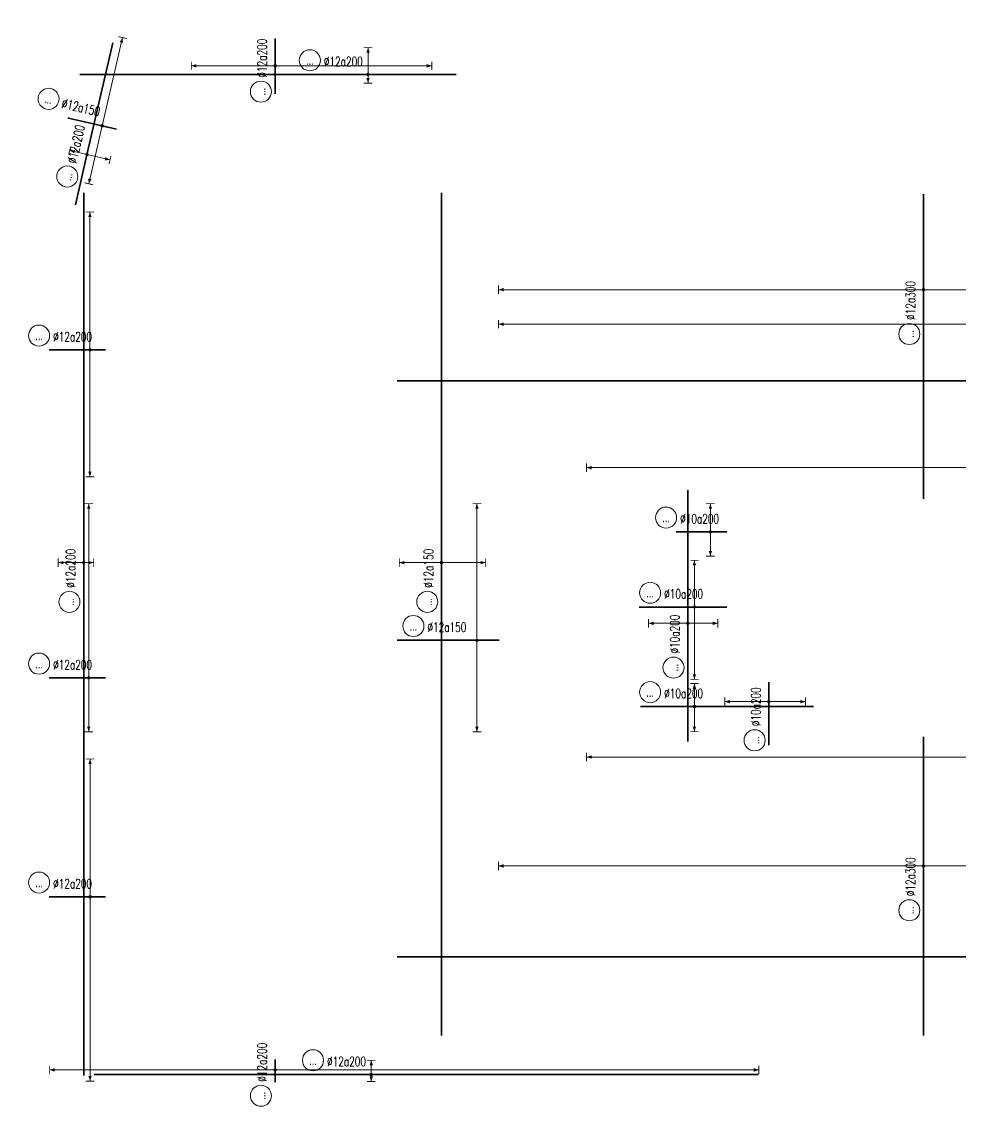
# Model space of a CAD drawing. Header units: millimetres. Extents: x 125183 to 591045, y -24154 to 44743.
# Drawn here: x 125183 to 158342, y 6451 to 44743 of the extents above; entities that cross this region are included whole.
import ezdxf
from ezdxf.enums import TextEntityAlignment as Align

# ---------------------------------------------------------------- set-up
doc = ezdxf.new("R2010")
doc.units = ezdxf.units.MM
doc.layers.get('0').update_dxf_attribs({"lineweight": 20})
for name, color, linetype, lineweight in [('NDC_S_DIM', 1, 'Continuous', 15), ('NDC_S_REBAR', 4, 'Continuous', 35), ('NDC_S_VN TEXT', 7, 'Continuous', 20)]:
    doc.layers.add(name, color=color, linetype=linetype, lineweight=lineweight)
doc.styles.add('ARIAL', font='arial.ttf', dxfattribs={"width": 0.7})
doc.styles.add('NDC_ROMANS', font='romans.shx', dxfattribs={"width": 0.7})

# ---------------------------------------------------------------- blocks, each defined once
blk = doc.blocks.new('*U57')
h = blk.add_hatch(color=6)
edge = h.paths.add_edge_path()
edge.add_arc((-75.12, 0), 0.3, 0, 360)
at = {"layer": 'NDC_S_DIM', "color": 6}
for q in [(-75.12, 48.62), (-75.12, -12.04)]:
    blk.add_line((-75.12, 0), q, dxfattribs=at)
for points in [[(-76.12, 48.62, 0.2, 0.2, 0), (-74.12, 48.62, 0, 0, 0)], [(-76.12, -12.04, 0.2, 0.2, 0), (-74.12, -12.04, 0, 0, 0)]]:
    blk.add_lwpolyline(points, format="xyseb", dxfattribs=at)
at = {"layer": 'NDC_S_DIM'}
blk.add_circle((-82.75, 3.36), 2.48, dxfattribs=at)
at = {"layer": 'NDC_S_DIM', "color": 6}
blk.add_circle((-75.12, 0), 0.3, dxfattribs=at)
for points in [[(-75.52, 47.42), (-75.12, 48.62), (-74.72, 47.42)], [(-75.52, -10.84), (-75.12, -12.04), (-74.72, -10.84)]]:
    blk.add_solid(points, dxfattribs=at)
at = {"layer": 'NDC_S_REBAR'}
for p, q in [((0, 0), (-220.62, 0)), ((-220.62, 0), (-220.62, 0)), ((0, 0), (133.05, 0)), ((133.05, 0), (133.05, 0)), ((133.05, 0), (133.05, 0)), ((-220.62, 0), (-220.62, 0))]:
    blk.add_line(p, q, dxfattribs=at)
at = {"layer": 'NDC_S_VN TEXT', "style": 'ARIAL', "width": 0.7}
blk.add_attdef('KHT', text='', height=2.2, dxfattribs=at).set_placement((-82.75, 3.36), align=Align.MIDDLE_CENTER)
at = {"layer": 'NDC_S_VN TEXT', "color": 3, "style": 'NDC_ROMANS', "width": 0.7}
blk.add_attdef('DKT', (-79.45, 1.98), '', height=2.2, dxfattribs=at)
blk = doc.blocks.new('*U56')
h = blk.add_hatch(color=6)
edge = h.paths.add_edge_path()
edge.add_arc((9.35, 0), 0.3, 0, 360)
at = {"layer": 'NDC_S_DIM', "color": 6}
for q in [(9.35, 32.14), (9.35, -21.53)]:
    blk.add_line((9.35, 0), q, dxfattribs=at)
for points in [[(8.35, 32.14, 0.2, 0.2, 0), (10.35, 32.14, 0, 0, 0)], [(8.35, -21.53, 0.2, 0.2, 0), (10.35, -21.53, 0, 0, 0)]]:
    blk.add_lwpolyline(points, format="xyseb", dxfattribs=at)
at = {"layer": 'NDC_S_DIM'}
blk.add_circle((-5.62, 3.36), 2.48, dxfattribs=at)
at = {"layer": 'NDC_S_DIM', "color": 6}
blk.add_circle((9.35, 0), 0.3, dxfattribs=at)
for points in [[(8.95, 30.94), (9.35, 32.14), (9.75, 30.94)], [(8.95, -20.33), (9.35, -21.53), (9.75, -20.33)]]:
    blk.add_solid(points, dxfattribs=at)
at = {"layer": 'NDC_S_REBAR'}
for p, q in [((0, 0), (-9.43, 0)), ((-9.43, 0), (-9.43, 0)), ((0, 0), (14.57, 0)), ((14.57, 0), (14.57, 0)), ((14.57, 0), (14.57, 0)), ((-9.43, 0), (-9.43, 0))]:
    blk.add_line(p, q, dxfattribs=at)
at = {"layer": 'NDC_S_VN TEXT', "style": 'ARIAL', "width": 0.7}
blk.add_attdef('KHT', text='', height=2.2, dxfattribs=at).set_placement((-5.62, 3.36), align=Align.MIDDLE_CENTER)
at = {"layer": 'NDC_S_VN TEXT', "color": 3, "style": 'NDC_ROMANS', "width": 0.7}
blk.add_attdef('DKT', (-2.32, 1.98), '', height=2.2, dxfattribs=at)
blk = doc.blocks.new('*U54')
h = blk.add_hatch(color=6)
edge = h.paths.add_edge_path()
edge.add_arc((4.81, 0), 0.3, 0, 360)
at = {"layer": 'NDC_S_DIM', "color": 6}
for q in [(4.81, 100.13), (4.81, -225.54)]:
    blk.add_line((4.81, 0), q, dxfattribs=at)
for points in [[(3.81, 100.13, 0.2, 0.2, 0), (5.81, 100.13, 0, 0, 0)], [(3.81, -225.54, 0.2, 0.2, 0), (5.81, -225.54, 0, 0, 0)]]:
    blk.add_lwpolyline(points, format="xyseb", dxfattribs=at)
at = {"layer": 'NDC_S_DIM'}
blk.add_circle((-5.62, 3.36), 2.48, dxfattribs=at)
at = {"layer": 'NDC_S_DIM', "color": 6}
blk.add_circle((4.81, 0), 0.3, dxfattribs=at)
for points in [[(4.41, 98.93), (4.81, 100.13), (5.21, 98.93)], [(4.41, -224.34), (4.81, -225.54), (5.21, -224.34)]]:
    blk.add_solid(points, dxfattribs=at)
at = {"layer": 'NDC_S_REBAR'}
for p, q in [((0, 0), (-35.1, 0)), ((-35.1, 0), (-35.1, 0)), ((0, 0), (35.24, 0)), ((35.24, 0), (35.24, 0)), ((35.24, 0), (35.24, 0)), ((-35.1, 0), (-35.1, 0))]:
    blk.add_line(p, q, dxfattribs=at)
at = {"layer": 'NDC_S_VN TEXT', "style": 'ARIAL', "width": 0.7}
blk.add_attdef('KHT', text='', height=2.2, dxfattribs=at).set_placement((-5.62, 3.36), align=Align.MIDDLE_CENTER)
at = {"layer": 'NDC_S_VN TEXT', "color": 3, "style": 'NDC_ROMANS', "width": 0.7}
blk.add_attdef('DKT', (-2.32, 1.98), '', height=2.2, dxfattribs=at)
blk = doc.blocks.new('*U53')
h = blk.add_hatch(color=6)
edge = h.paths.add_edge_path()
edge.add_arc((3.25, 0), 0.3, 0, 360)
at = {"layer": 'NDC_S_DIM', "color": 6}
for q in [(3.25, 9.94), (3.25, -10.4)]:
    blk.add_line((3.25, 0), q, dxfattribs=at)
for points in [[(2.25, 9.94, 0.2, 0.2, 0), (4.25, 9.94, 0, 0, 0)], [(2.25, -10.4, 0.2, 0.2, 0), (4.25, -10.4, 0, 0, 0)]]:
    blk.add_lwpolyline(points, format="xyseb", dxfattribs=at)
at = {"layer": 'NDC_S_DIM'}
blk.add_circle((-5.98, 3.36), 2.48, dxfattribs=at)
at = {"layer": 'NDC_S_DIM', "color": 6}
blk.add_circle((3.25, 0), 0.3, dxfattribs=at)
for points in [[(2.85, 8.74), (3.25, 9.94), (3.65, 8.74)], [(2.85, -9.2), (3.25, -10.4), (3.65, -9.2)]]:
    blk.add_solid(points, dxfattribs=at)
at = {"layer": 'NDC_S_REBAR'}
for p, q in [((0, 0), (-108.06, 0)), ((-108.06, 0), (-108.06, 0)), ((0, 0), (90.27, 0)), ((90.27, 0), (90.27, 0)), ((90.27, 0), (90.27, 0)), ((-108.06, 0), (-108.06, 0))]:
    blk.add_line(p, q, dxfattribs=at)
at = {"layer": 'NDC_S_VN TEXT', "style": 'ARIAL', "width": 0.7}
blk.add_attdef('KHT', text='', height=2.2, dxfattribs=at).set_placement((-5.98, 3.36), align=Align.MIDDLE_CENTER)
at = {"layer": 'NDC_S_VN TEXT', "color": 3, "style": 'NDC_ROMANS', "width": 0.7}
blk.add_attdef('DKT', (-2.68, 1.98), '', height=2.2, dxfattribs=at)
blk = doc.blocks.new('*U52')
h = blk.add_hatch(color=6)
edge = h.paths.add_edge_path()
edge.add_arc((4.81, 0), 0.3, 0, 360)
at = {"layer": 'NDC_S_DIM', "color": 6}
for q in [(4.81, 100.13), (4.81, -175.21)]:
    blk.add_line((4.81, 0), q, dxfattribs=at)
for points in [[(3.81, 100.13, 0.2, 0.2, 0), (5.81, 100.13, 0, 0, 0)], [(3.81, -175.21, 0.2, 0.2, 0), (5.81, -175.21, 0, 0, 0)]]:
    blk.add_lwpolyline(points, format="xyseb", dxfattribs=at)
at = {"layer": 'NDC_S_DIM'}
blk.add_circle((-5.62, 3.36), 2.48, dxfattribs=at)
at = {"layer": 'NDC_S_DIM', "color": 6}
blk.add_circle((4.81, 0), 0.3, dxfattribs=at)
for points in [[(4.41, 98.93), (4.81, 100.13), (5.21, 98.93)], [(4.41, -174.01), (4.81, -175.21), (5.21, -174.01)]]:
    blk.add_solid(points, dxfattribs=at)
at = {"layer": 'NDC_S_REBAR'}
for p, q in [((0, 0), (-44.4, 0)), ((-44.4, 0), (-44.4, 0)), ((0, 0), (27.27, 0)), ((27.27, 0), (27.27, 0)), ((27.27, 0), (27.27, 0)), ((-44.4, 0), (-44.4, 0))]:
    blk.add_line(p, q, dxfattribs=at)
at = {"layer": 'NDC_S_VN TEXT', "style": 'ARIAL', "width": 0.7}
blk.add_attdef('KHT', text='', height=2.2, dxfattribs=at).set_placement((-5.62, 3.36), align=Align.MIDDLE_CENTER)
at = {"layer": 'NDC_S_VN TEXT', "color": 3, "style": 'NDC_ROMANS', "width": 0.7}
blk.add_attdef('DKT', (-2.32, 1.98), '', height=2.2, dxfattribs=at)
blk = doc.blocks.new('*U51')
h = blk.add_hatch(color=6)
edge = h.paths.add_edge_path()
edge.add_arc((4.81, 0), 0.3, 0, 360)
at = {"layer": 'NDC_S_DIM', "color": 6}
for q in [(4.81, 5.38), (4.81, -5.95)]:
    blk.add_line((4.81, 0), q, dxfattribs=at)
for points in [[(3.81, 5.38, 0.2, 0.2, 0), (5.81, 5.38, 0, 0, 0)], [(3.81, -5.95, 0.2, 0.2, 0), (5.81, -5.95, 0, 0, 0)]]:
    blk.add_lwpolyline(points, format="xyseb", dxfattribs=at)
at = {"layer": 'NDC_S_DIM'}
blk.add_circle((-5.62, 3.36), 2.48, dxfattribs=at)
at = {"layer": 'NDC_S_DIM', "color": 6}
blk.add_circle((4.81, 0), 0.3, dxfattribs=at)
for points in [[(4.41, 4.18), (4.81, 5.38), (5.21, 4.18)], [(4.41, -4.75), (4.81, -5.95), (5.21, -4.75)]]:
    blk.add_solid(points, dxfattribs=at)
at = {"layer": 'NDC_S_REBAR'}
for p, q in [((0, 0), (-7.85, 0)), ((-7.85, 0), (-7.85, 0)), ((0, 0), (32.82, 0)), ((32.82, 0), (32.82, 0)), ((32.82, 0), (32.82, 0)), ((-7.85, 0), (-7.85, 0))]:
    blk.add_line(p, q, dxfattribs=at)
at = {"layer": 'NDC_S_VN TEXT', "style": 'ARIAL', "width": 0.7}
blk.add_attdef('KHT', text='', height=2.2, dxfattribs=at).set_placement((-5.62, 3.36), align=Align.MIDDLE_CENTER)
at = {"layer": 'NDC_S_VN TEXT', "color": 3, "style": 'NDC_ROMANS', "width": 0.7}
blk.add_attdef('DKT', (-2.32, 1.98), '', height=2.2, dxfattribs=at)
blk = doc.blocks.new('*U50')
h = blk.add_hatch(color=6)
edge = h.paths.add_edge_path()
edge.add_arc((4.81, 0), 0.3, 0, 360)
at = {"layer": 'NDC_S_DIM', "color": 6}
for q in [(4.81, 10.99), (4.81, -17.01)]:
    blk.add_line((4.81, 0), q, dxfattribs=at)
for points in [[(3.81, 10.99, 0.2, 0.2, 0), (5.81, 10.99, 0, 0, 0)], [(3.81, -17.01, 0.2, 0.2, 0), (5.81, -17.01, 0, 0, 0)]]:
    blk.add_lwpolyline(points, format="xyseb", dxfattribs=at)
at = {"layer": 'NDC_S_DIM'}
blk.add_circle((-5.62, 3.36), 2.48, dxfattribs=at)
at = {"layer": 'NDC_S_DIM', "color": 6}
blk.add_circle((4.81, 0), 0.3, dxfattribs=at)
for points in [[(4.41, 9.79), (4.81, 10.99), (5.21, 9.79)], [(4.41, -15.81), (4.81, -17.01), (5.21, -15.81)]]:
    blk.add_solid(points, dxfattribs=at)
at = {"layer": 'NDC_S_REBAR'}
for p, q in [((0, 0), (-8.18, 0)), ((-8.18, 0), (-8.18, 0)), ((0, 0), (12.48, 0)), ((12.48, 0), (12.48, 0)), ((12.48, 0), (12.48, 0)), ((-8.18, 0), (-8.18, 0))]:
    blk.add_line(p, q, dxfattribs=at)
at = {"layer": 'NDC_S_VN TEXT', "style": 'ARIAL', "width": 0.7}
blk.add_attdef('KHT', text='', height=2.2, dxfattribs=at).set_placement((-5.62, 3.36), align=Align.MIDDLE_CENTER)
at = {"layer": 'NDC_S_VN TEXT', "color": 3, "style": 'NDC_ROMANS', "width": 0.7}
blk.add_attdef('DKT', (-2.32, 1.98), '', height=2.2, dxfattribs=at)
blk = doc.blocks.new('*U49')
h = blk.add_hatch(color=6)
edge = h.paths.add_edge_path()
edge.add_arc((4.81, 0), 0.3, 0, 360)
at = {"layer": 'NDC_S_DIM', "color": 6}
for q in [(4.81, 6.63), (4.81, -5.71)]:
    blk.add_line((4.81, 0), q, dxfattribs=at)
for points in [[(3.81, 6.63, 0.2, 0.2, 0), (5.81, 6.63, 0, 0, 0)], [(3.81, -5.71, 0.2, 0.2, 0), (5.81, -5.71, 0, 0, 0)]]:
    blk.add_lwpolyline(points, format="xyseb", dxfattribs=at)
at = {"layer": 'NDC_S_DIM'}
blk.add_circle((-5.62, 3.36), 2.48, dxfattribs=at)
at = {"layer": 'NDC_S_DIM', "color": 6}
blk.add_circle((4.81, 0), 0.3, dxfattribs=at)
for points in [[(4.41, 5.43), (4.81, 6.63), (5.21, 5.43)], [(4.41, -4.51), (4.81, -5.71), (5.21, -4.51)]]:
    blk.add_solid(points, dxfattribs=at)
at = {"layer": 'NDC_S_REBAR'}
for p, q in [((0, 0), (-3.28, 0)), ((-3.28, 0), (-3.28, 0)), ((0, 0), (8.72, 0)), ((8.72, 0), (8.72, 0)), ((8.72, 0), (8.72, 0)), ((-3.28, 0), (-3.28, 0))]:
    blk.add_line(p, q, dxfattribs=at)
at = {"layer": 'NDC_S_VN TEXT', "style": 'ARIAL', "width": 0.7}
blk.add_attdef('KHT', text='', height=2.2, dxfattribs=at).set_placement((-5.62, 3.36), align=Align.MIDDLE_CENTER)
at = {"layer": 'NDC_S_VN TEXT', "color": 3, "style": 'NDC_ROMANS', "width": 0.7}
blk.add_attdef('DKT', (-2.32, 1.98), '', height=2.2, dxfattribs=at)
blk = doc.blocks.new('*U46')
h = blk.add_hatch(color=6)
edge = h.paths.add_edge_path()
edge.add_arc((4.81, 0), 0.3, 0, 360)
at = {"layer": 'NDC_S_DIM', "color": 6}
for q in [(4.81, 9.26), (4.81, -7.07)]:
    blk.add_line((4.81, 0), q, dxfattribs=at)
for points in [[(3.81, 9.26, 0.2, 0.2, 0), (5.81, 9.26, 0, 0, 0)], [(3.81, -7.07, 0.2, 0.2, 0), (5.81, -7.07, 0, 0, 0)]]:
    blk.add_lwpolyline(points, format="xyseb", dxfattribs=at)
at = {"layer": 'NDC_S_DIM'}
blk.add_circle((-5.62, 3.36), 2.48, dxfattribs=at)
at = {"layer": 'NDC_S_DIM', "color": 6}
blk.add_circle((4.81, 0), 0.3, dxfattribs=at)
for points in [[(4.41, 8.06), (4.81, 9.26), (5.21, 8.06)], [(4.41, -5.87), (4.81, -7.07), (5.21, -5.87)]]:
    blk.add_solid(points, dxfattribs=at)
at = {"layer": 'NDC_S_REBAR'}
for p, q in [((0, 0), (-23.03, 0)), ((-23.03, 0), (-23.03, 0)), ((0, 0), (36.12, 0)), ((36.12, 0), (36.12, 0)), ((36.12, 0), (36.12, 0)), ((-23.03, 0), (-23.03, 0))]:
    blk.add_line(p, q, dxfattribs=at)
at = {"layer": 'NDC_S_VN TEXT', "style": 'ARIAL', "width": 0.7}
blk.add_attdef('KHT', text='', height=2.2, dxfattribs=at).set_placement((-5.62, 3.36), align=Align.MIDDLE_CENTER)
at = {"layer": 'NDC_S_VN TEXT', "color": 3, "style": 'NDC_ROMANS', "width": 0.7}
blk.add_attdef('DKT', (-2.32, 1.98), '', height=2.2, dxfattribs=at)
blk = doc.blocks.new('*U44')
h = blk.add_hatch(color=6)
edge = h.paths.add_edge_path()
edge.add_arc((-75.12, 0), 0.3, 0, 360)
at = {"layer": 'NDC_S_DIM', "color": 6}
for q in [(-75.12, 36.04), (-75.12, -24.63)]:
    blk.add_line((-75.12, 0), q, dxfattribs=at)
for points in [[(-76.12, 36.04, 0.2, 0.2, 0), (-74.12, 36.04, 0, 0, 0)], [(-76.12, -24.63, 0.2, 0.2, 0), (-74.12, -24.63, 0, 0, 0)]]:
    blk.add_lwpolyline(points, format="xyseb", dxfattribs=at)
at = {"layer": 'NDC_S_DIM'}
blk.add_circle((-82.75, 3.36), 2.48, dxfattribs=at)
at = {"layer": 'NDC_S_DIM', "color": 6}
blk.add_circle((-75.12, 0), 0.3, dxfattribs=at)
for points in [[(-75.52, 34.84), (-75.12, 36.04), (-74.72, 34.84)], [(-75.52, -23.43), (-75.12, -24.63), (-74.72, -23.43)]]:
    blk.add_solid(points, dxfattribs=at)
at = {"layer": 'NDC_S_REBAR'}
for p, q in [((0, 0), (-220.62, 0)), ((-220.62, 0), (-220.62, 0)), ((0, 0), (133.05, 0)), ((133.05, 0), (133.05, 0)), ((133.05, 0), (133.05, 0)), ((-220.62, 0), (-220.62, 0))]:
    blk.add_line(p, q, dxfattribs=at)
at = {"layer": 'NDC_S_VN TEXT', "style": 'ARIAL', "width": 0.7}
blk.add_attdef('KHT', text='', height=2.2, dxfattribs=at).set_placement((-82.75, 3.36), align=Align.MIDDLE_CENTER)
at = {"layer": 'NDC_S_VN TEXT', "color": 3, "style": 'NDC_ROMANS', "width": 0.7}
blk.add_attdef('DKT', (-79.45, 1.98), '', height=2.2, dxfattribs=at)
blk = doc.blocks.new('*U43')
h = blk.add_hatch(color=6)
edge = h.paths.add_edge_path()
edge.add_arc((3.48, 0), 0.3, 0, 360)
at = {"layer": 'NDC_S_DIM', "color": 6}
for q in [(3.48, 10.37), (3.48, -8.63)]:
    blk.add_line((3.48, 0), q, dxfattribs=at)
for points in [[(2.48, 10.37, 0.2, 0.2, 0), (4.48, 10.37, 0, 0, 0)], [(2.48, -8.63, 0.2, 0.2, 0), (4.48, -8.63, 0, 0, 0)]]:
    blk.add_lwpolyline(points, format="xyseb", dxfattribs=at)
at = {"layer": 'NDC_S_DIM'}
blk.add_circle((-5.62, 3.36), 2.48, dxfattribs=at)
at = {"layer": 'NDC_S_DIM', "color": 6}
blk.add_circle((3.48, 0), 0.3, dxfattribs=at)
for points in [[(3.08, 9.17), (3.48, 10.37), (3.88, 9.17)], [(3.08, -7.43), (3.48, -8.63), (3.88, -7.43)]]:
    blk.add_solid(points, dxfattribs=at)
at = {"layer": 'NDC_S_REBAR'}
for p, q in [((0, 0), (-6.77, 0)), ((-6.77, 0), (-6.77, 0)), ((0, 0), (8.03, 0)), ((8.03, 0), (8.03, 0)), ((8.03, 0), (8.03, 0)), ((-6.77, 0), (-6.77, 0))]:
    blk.add_line(p, q, dxfattribs=at)
at = {"layer": 'NDC_S_VN TEXT', "style": 'ARIAL', "width": 0.7}
blk.add_attdef('KHT', text='', height=2.2, dxfattribs=at).set_placement((-5.62, 3.36), align=Align.MIDDLE_CENTER)
at = {"layer": 'NDC_S_VN TEXT', "color": 3, "style": 'NDC_ROMANS', "width": 0.7}
blk.add_attdef('DKT', (-2.32, 1.98), '', height=2.2, dxfattribs=at)
blk = doc.blocks.new('*U62')
h = blk.add_hatch(color=6)
edge = h.paths.add_edge_path()
edge.add_arc((3.26, 0), 0.3, 0, 360)
at = {"layer": 'NDC_S_DIM', "color": 6}
for q in [(3.26, 121.98), (3.26, -132.61)]:
    blk.add_line((3.26, 0), q, dxfattribs=at)
for points in [[(2.26, 121.98, 0.2, 0.2, 0), (4.26, 121.98, 0, 0, 0)], [(2.26, -132.61, 0.2, 0.2, 0), (4.26, -132.61, 0, 0, 0)]]:
    blk.add_lwpolyline(points, format="xyseb", dxfattribs=at)
at = {"layer": 'NDC_S_DIM'}
blk.add_circle((-8.68, 4.97), 2.48, dxfattribs=at)
at = {"layer": 'NDC_S_DIM', "color": 6}
blk.add_circle((3.26, 0), 0.3, dxfattribs=at)
for points in [[(2.86, 120.78), (3.26, 121.98), (3.66, 120.78)], [(2.86, -131.41), (3.26, -132.61), (3.66, -131.41)]]:
    blk.add_solid(points, dxfattribs=at)
at = {"layer": 'NDC_S_REBAR'}
for p, q in [((-4.29, 2.67), (-8.29, 2.67)), ((-4.29, 0), (-4.29, 2.67)), ((8.05, 0), (8.05, 2.67)), ((8.05, 2.67), (8.05, 2.67)), ((0, 0), (-4.29, 0)), ((0, 0), (8.05, 0))]:
    blk.add_line(p, q, dxfattribs=at)
at = {"layer": 'NDC_S_VN TEXT', "style": 'ARIAL', "width": 0.7}
blk.add_attdef('KHT', text='', height=2.2, dxfattribs=at).set_placement((-8.68, 4.97), align=Align.MIDDLE_CENTER)
at = {"layer": 'NDC_S_VN TEXT', "color": 3, "style": 'NDC_ROMANS', "width": 0.7}
blk.add_attdef('DKT', (-5.38, 3.6), '', height=2.2, dxfattribs=at)
blk = doc.blocks.new('*U60')
h = blk.add_hatch(color=6)
edge = h.paths.add_edge_path()
edge.add_arc((4.81, 0), 0.3, 0, 360)
at = {"layer": 'NDC_S_DIM', "color": 6}
for q in [(4.81, 128.08), (4.81, -126.51)]:
    blk.add_line((4.81, 0), q, dxfattribs=at)
for points in [[(3.81, 128.08, 0.2, 0.2, 0), (5.81, 128.08, 0, 0, 0)], [(3.81, -126.51, 0.2, 0.2, 0), (5.81, -126.51, 0, 0, 0)]]:
    blk.add_lwpolyline(points, format="xyseb", dxfattribs=at)
at = {"layer": 'NDC_S_DIM'}
blk.add_circle((3.49, 3.93), 2.48, dxfattribs=at)
at = {"layer": 'NDC_S_DIM', "color": 6}
blk.add_circle((4.81, 0), 0.3, dxfattribs=at)
for points in [[(4.41, 126.88), (4.81, 128.08), (5.21, 126.88)], [(4.41, -125.31), (4.81, -126.51), (5.21, -125.31)]]:
    blk.add_solid(points, dxfattribs=at)
at = {"layer": 'NDC_S_REBAR'}
for p, q in [((-2.52, 0), (-2.52, 2.67)), ((-2.52, 2.67), (-2.52, 2.67)), ((9.88, 0), (9.88, 2.67)), ((9.88, 2.67), (13.88, 2.67)), ((0, 0), (-2.52, 0)), ((0, 0), (9.88, 0))]:
    blk.add_line(p, q, dxfattribs=at)
at = {"layer": 'NDC_S_VN TEXT', "style": 'ARIAL', "width": 0.7}
blk.add_attdef('KHT', text='', height=2.2, dxfattribs=at).set_placement((3.49, 3.93), align=Align.MIDDLE_CENTER)
at = {"layer": 'NDC_S_VN TEXT', "color": 3, "style": 'NDC_ROMANS', "width": 0.7}
blk.add_attdef('DKT', (6.79, 2.56), '', height=2.2, dxfattribs=at)
blk = doc.blocks.new('*U61')
h = blk.add_hatch(color=6)
edge = h.paths.add_edge_path()
edge.add_arc((-3.32, 0), 0.3, 0, 360)
at = {"layer": 'NDC_S_DIM', "color": 6}
for q in [(-3.32, 137.26), (-3.32, -138.07)]:
    blk.add_line((-3.32, 0), q, dxfattribs=at)
for points in [[(-4.32, 137.26, 0.2, 0.2, 0), (-2.32, 137.26, 0, 0, 0)], [(-4.32, -138.07, 0.2, 0.2, 0), (-2.32, -138.07, 0, 0, 0)]]:
    blk.add_lwpolyline(points, format="xyseb", dxfattribs=at)
at = {"layer": 'NDC_S_DIM'}
blk.add_circle((-12.22, 3.36), 2.48, dxfattribs=at)
at = {"layer": 'NDC_S_DIM', "color": 6}
blk.add_circle((-3.32, 0), 0.3, dxfattribs=at)
for points in [[(-3.72, 136.06), (-3.32, 137.26), (-2.92, 136.06)], [(-3.72, -136.87), (-3.32, -138.07), (-2.92, -136.87)]]:
    blk.add_solid(points, dxfattribs=at)
at = {"layer": 'NDC_S_REBAR'}
for p, q in [((0, 0), (-25.89, 0)), ((-25.89, 0), (-25.89, 0)), ((0, 0), (7.45, 0)), ((7.45, 0), (7.45, 0)), ((7.45, 0), (7.45, 0)), ((-25.89, 0), (-25.89, 0))]:
    blk.add_line(p, q, dxfattribs=at)
at = {"layer": 'NDC_S_VN TEXT', "style": 'ARIAL', "width": 0.7}
blk.add_attdef('KHT', text='', height=2.2, dxfattribs=at).set_placement((-12.22, 3.36), align=Align.MIDDLE_CENTER)
at = {"layer": 'NDC_S_VN TEXT', "color": 3, "style": 'NDC_ROMANS', "width": 0.7}
blk.add_attdef('DKT', (-8.92, 1.98), '', height=2.2, dxfattribs=at)
blk = doc.blocks.new('*U149')
h = blk.add_hatch(color=6)
edge = h.paths.add_edge_path()
edge.add_arc((3.25, 0), 0.3, 0, 360)
at = {"layer": 'NDC_S_DIM', "color": 6}
for q in [(3.25, 6), (3.25, -2.33)]:
    blk.add_line((3.25, 0), q, dxfattribs=at)
for points in [[(2.25, 6, 0.2, 0.2, 0), (4.25, 6, 0, 0, 0)], [(2.25, -2.33, 0.2, 0.2, 0), (4.25, -2.33, 0, 0, 0)]]:
    blk.add_lwpolyline(points, format="xyseb", dxfattribs=at)
at = {"layer": 'NDC_S_DIM'}
blk.add_circle((-5.98, 3.36), 2.48, dxfattribs=at)
at = {"layer": 'NDC_S_DIM', "color": 6}
blk.add_circle((3.25, 0), 0.3, dxfattribs=at)
for points in [[(2.85, 4.8), (3.25, 6), (3.65, 4.8)], [(2.85, -1.13), (3.25, -2.33), (3.65, -1.13)]]:
    blk.add_solid(points, dxfattribs=at)
at = {"layer": 'NDC_S_REBAR'}
for p, q in [((0, 0), (-117.49, 0)), ((-117.49, 0), (-117.49, 0)), ((0, 0), (90.27, 0)), ((90.27, 0), (90.27, 0)), ((90.27, 0), (90.27, 0)), ((-117.49, 0), (-117.49, 0))]:
    blk.add_line(p, q, dxfattribs=at)
at = {"layer": 'NDC_S_VN TEXT', "style": 'ARIAL', "width": 0.7}
blk.add_attdef('KHT', text='', height=2.2, dxfattribs=at).set_placement((-5.98, 3.36), align=Align.MIDDLE_CENTER)
at = {"layer": 'NDC_S_VN TEXT', "color": 3, "style": 'NDC_ROMANS', "width": 0.7}
blk.add_attdef('DKT', (-2.68, 1.98), '', height=2.2, dxfattribs=at)
blk = doc.blocks.new('*U148')
h = blk.add_hatch(color=6)
edge = h.paths.add_edge_path()
edge.add_arc((6.36, 0), 0.3, 0, 360)
at = {"layer": 'NDC_S_DIM', "color": 6}
for q in [(6.36, 32.45), (6.36, -29.88)]:
    blk.add_line((6.36, 0), q, dxfattribs=at)
for points in [[(5.36, 32.45, 0.2, 0.2, 0), (7.36, 32.45, 0, 0, 0)], [(5.36, -29.88, 0.2, 0.2, 0), (7.36, -29.88, 0, 0, 0)]]:
    blk.add_lwpolyline(points, format="xyseb", dxfattribs=at)
at = {"layer": 'NDC_S_DIM'}
blk.add_circle((-5.62, 3.36), 2.48, dxfattribs=at)
at = {"layer": 'NDC_S_DIM', "color": 6}
blk.add_circle((6.36, 0), 0.3, dxfattribs=at)
for points in [[(5.96, 31.25), (6.36, 32.45), (6.76, 31.25)], [(5.96, -28.68), (6.36, -29.88), (6.76, -28.68)]]:
    blk.add_solid(points, dxfattribs=at)
at = {"layer": 'NDC_S_REBAR'}
for p, q in [((0, 0), (-3.28, 0)), ((-3.28, 0), (-3.28, 0)), ((0, 0), (10.06, 0)), ((10.06, 0), (10.06, 0)), ((10.06, 0), (10.06, 0)), ((-3.28, 0), (-3.28, 0))]:
    blk.add_line(p, q, dxfattribs=at)
at = {"layer": 'NDC_S_VN TEXT', "style": 'ARIAL', "width": 0.7}
blk.add_attdef('KHT', text='', height=2.2, dxfattribs=at).set_placement((-5.62, 3.36), align=Align.MIDDLE_CENTER)
at = {"layer": 'NDC_S_VN TEXT', "color": 3, "style": 'NDC_ROMANS', "width": 0.7}
blk.add_attdef('DKT', (-2.32, 1.98), '', height=2.2, dxfattribs=at)
blk = doc.blocks.new('*U147')
h = blk.add_hatch(color=6)
edge = h.paths.add_edge_path()
edge.add_arc((6.07, 0), 0.3, 0, 360)
at = {"layer": 'NDC_S_DIM', "color": 6}
for q in [(6.07, 41), (6.07, -12.67)]:
    blk.add_line((6.07, 0), q, dxfattribs=at)
for points in [[(5.07, 41, 0.2, 0.2, 0), (7.07, 41, 0, 0, 0)], [(5.07, -12.67, 0.2, 0.2, 0), (7.07, -12.67, 0, 0, 0)]]:
    blk.add_lwpolyline(points, format="xyseb", dxfattribs=at)
at = {"layer": 'NDC_S_DIM'}
blk.add_circle((-5.62, 3.36), 2.48, dxfattribs=at)
at = {"layer": 'NDC_S_DIM', "color": 6}
blk.add_circle((6.07, 0), 0.3, dxfattribs=at)
for points in [[(5.67, 39.8), (6.07, 41), (6.47, 39.8)], [(5.67, -11.47), (6.07, -12.67), (6.47, -11.47)]]:
    blk.add_solid(points, dxfattribs=at)
at = {"layer": 'NDC_S_REBAR'}
for p, q in [((0, 0), (-3.28, 0)), ((-3.28, 0), (-3.28, 0)), ((0, 0), (10.06, 0)), ((10.06, 0), (10.06, 0)), ((10.06, 0), (10.06, 0)), ((-3.28, 0), (-3.28, 0))]:
    blk.add_line(p, q, dxfattribs=at)
at = {"layer": 'NDC_S_VN TEXT', "style": 'ARIAL', "width": 0.7}
blk.add_attdef('KHT', text='', height=2.2, dxfattribs=at).set_placement((-5.62, 3.36), align=Align.MIDDLE_CENTER)
at = {"layer": 'NDC_S_VN TEXT', "color": 3, "style": 'NDC_ROMANS', "width": 0.7}
blk.add_attdef('DKT', (-2.32, 1.98), '', height=2.2, dxfattribs=at)
blk = doc.blocks.new('*U146')
h = blk.add_hatch(color=6)
edge = h.paths.add_edge_path()
edge.add_arc((6.39, 0), 0.3, 0, 360)
at = {"layer": 'NDC_S_DIM', "color": 6}
for q in [(6.39, 32.45), (6.39, -43.37)]:
    blk.add_line((6.39, 0), q, dxfattribs=at)
for points in [[(5.39, 32.45, 0.2, 0.2, 0), (7.39, 32.45, 0, 0, 0)], [(5.39, -43.37, 0.2, 0.2, 0), (7.39, -43.37, 0, 0, 0)]]:
    blk.add_lwpolyline(points, format="xyseb", dxfattribs=at)
at = {"layer": 'NDC_S_DIM'}
blk.add_circle((-5.62, 3.36), 2.48, dxfattribs=at)
at = {"layer": 'NDC_S_DIM', "color": 6}
blk.add_circle((6.39, 0), 0.3, dxfattribs=at)
for points in [[(5.99, 31.25), (6.39, 32.45), (6.79, 31.25)], [(5.99, -42.17), (6.39, -43.37), (6.79, -42.17)]]:
    blk.add_solid(points, dxfattribs=at)
at = {"layer": 'NDC_S_REBAR'}
for p, q in [((0, 0), (-3.28, 0)), ((-3.28, 0), (-3.28, 0)), ((0, 0), (10.06, 0)), ((10.06, 0), (10.06, 0)), ((10.06, 0), (10.06, 0)), ((-3.28, 0), (-3.28, 0))]:
    blk.add_line(p, q, dxfattribs=at)
at = {"layer": 'NDC_S_VN TEXT', "style": 'ARIAL', "width": 0.7}
blk.add_attdef('KHT', text='', height=2.2, dxfattribs=at).set_placement((-5.62, 3.36), align=Align.MIDDLE_CENTER)
at = {"layer": 'NDC_S_VN TEXT', "color": 3, "style": 'NDC_ROMANS', "width": 0.7}
blk.add_attdef('DKT', (-2.32, 1.98), '', height=2.2, dxfattribs=at)
blk = doc.blocks.new('*U143')
h = blk.add_hatch(color=6)
edge = h.paths.add_edge_path()
edge.add_arc((0.1, 0), 0.3, 0, 360)
at = {"layer": 'NDC_S_DIM', "color": 6}
for q in [(0.1, 53.09), (0.1, -113.91)]:
    blk.add_line((0.1, 0), q, dxfattribs=at)
for points in [[(-0.9, 53.09, 0.2, 0.2, 0), (1.1, 53.09, 0, 0, 0)], [(-0.9, -113.91, 0.2, 0.2, 0), (1.1, -113.91, 0, 0, 0)]]:
    blk.add_lwpolyline(points, format="xyseb", dxfattribs=at)
at = {"layer": 'NDC_S_DIM'}
blk.add_circle((-5.98, 3.36), 2.48, dxfattribs=at)
at = {"layer": 'NDC_S_DIM', "color": 6}
blk.add_circle((0.1, 0), 0.3, dxfattribs=at)
for points in [[(-0.3, 51.89), (0.1, 53.09), (0.5, 51.89)], [(-0.3, -112.71), (0.1, -113.91), (0.5, -112.71)]]:
    blk.add_solid(points, dxfattribs=at)
at = {"layer": 'NDC_S_REBAR'}
for p, q in [((0, 0), (-2.8, 0)), ((-2.8, 0), (-2.8, 0)), ((0, 0), (2.54, 0)), ((2.54, 0), (2.54, 0)), ((2.54, 0), (2.54, 0)), ((-2.8, 0), (-2.8, 0))]:
    blk.add_line(p, q, dxfattribs=at)
at = {"layer": 'NDC_S_VN TEXT', "style": 'ARIAL', "width": 0.7}
blk.add_attdef('KHT', text='', height=2.2, dxfattribs=at).set_placement((-5.98, 3.36), align=Align.MIDDLE_CENTER)
at = {"layer": 'NDC_S_VN TEXT', "color": 3, "style": 'NDC_ROMANS', "width": 0.7}
blk.add_attdef('DKT', (-2.68, 1.98), '', height=2.2, dxfattribs=at)
blk = doc.blocks.new('*U142')
h = blk.add_hatch(color=6)
edge = h.paths.add_edge_path()
edge.add_arc((8.09, 0), 0.3, 0, 360)
at = {"layer": 'NDC_S_DIM', "color": 6}
for q in [(8.09, 3.36), (8.09, -1.64)]:
    blk.add_line((8.09, 0), q, dxfattribs=at)
for points in [[(7.09, 3.36, 0.2, 0.2, 0), (9.09, 3.36, 0, 0, 0)], [(7.09, -1.64, 0.2, 0.2, 0), (9.09, -1.64, 0, 0, 0)]]:
    blk.add_lwpolyline(points, format="xyseb", dxfattribs=at)
at = {"layer": 'NDC_S_DIM'}
blk.add_circle((-5.62, 3.36), 2.48, dxfattribs=at)
at = {"layer": 'NDC_S_DIM', "color": 6}
blk.add_circle((8.09, 0), 0.3, dxfattribs=at)
for points in [[(7.69, 2.16), (8.09, 3.36), (8.49, 2.16)], [(7.69, -0.44), (8.09, -1.64), (8.49, -0.44)]]:
    blk.add_solid(points, dxfattribs=at)
at = {"layer": 'NDC_S_REBAR'}
for p, q in [((0, 0), (-57.17, 0)), ((-57.17, 0), (-57.17, 0)), ((0, 0), (99.22, 0)), ((99.22, 0), (99.22, 0)), ((99.22, 0), (99.22, 0)), ((-57.17, 0), (-57.17, 0))]:
    blk.add_line(p, q, dxfattribs=at)
at = {"layer": 'NDC_S_VN TEXT', "style": 'ARIAL', "width": 0.7}
blk.add_attdef('KHT', text='', height=2.2, dxfattribs=at).set_placement((-5.62, 3.36), align=Align.MIDDLE_CENTER)
at = {"layer": 'NDC_S_VN TEXT', "color": 3, "style": 'NDC_ROMANS', "width": 0.7}
blk.add_attdef('DKT', (-2.32, 1.98), '', height=2.2, dxfattribs=at)
blk = doc.blocks.new('*U151')
h = blk.add_hatch(color=6)
edge = h.paths.add_edge_path()
edge.add_arc((0.1, 0), 0.3, 0, 360)
at = {"layer": 'NDC_S_DIM', "color": 6}
for q in [(0.1, 19.76), (0.1, -36.91)]:
    blk.add_line((0.1, 0), q, dxfattribs=at)
for points in [[(-0.9, 19.76, 0.2, 0.2, 0), (1.1, 19.76, 0, 0, 0)], [(-0.9, -36.91, 0.2, 0.2, 0), (1.1, -36.91, 0, 0, 0)]]:
    blk.add_lwpolyline(points, format="xyseb", dxfattribs=at)
at = {"layer": 'NDC_S_DIM'}
blk.add_circle((-5.98, 3.36), 2.48, dxfattribs=at)
at = {"layer": 'NDC_S_DIM', "color": 6}
blk.add_circle((0.1, 0), 0.3, dxfattribs=at)
for points in [[(-0.3, 18.56), (0.1, 19.76), (0.5, 18.56)], [(-0.3, -35.71), (0.1, -36.91), (0.5, -35.71)]]:
    blk.add_solid(points, dxfattribs=at)
at = {"layer": 'NDC_S_REBAR'}
for p, q in [((0, 0), (-6.46, 0)), ((-6.46, 0), (-6.46, 0)), ((0, 0), (6.54, 0)), ((6.54, 0), (6.54, 0)), ((6.54, 0), (6.54, 0)), ((-6.46, 0), (-6.46, 0))]:
    blk.add_line(p, q, dxfattribs=at)
at = {"layer": 'NDC_S_VN TEXT', "style": 'ARIAL', "width": 0.7}
blk.add_attdef('KHT', text='', height=2.2, dxfattribs=at).set_placement((-5.98, 3.36), align=Align.MIDDLE_CENTER)
at = {"layer": 'NDC_S_VN TEXT', "color": 3, "style": 'NDC_ROMANS', "width": 0.7}
blk.add_attdef('DKT', (-2.68, 1.98), '', height=2.2, dxfattribs=at)
blk = doc.blocks.new('*U145')
h = blk.add_hatch(color=6)
edge = h.paths.add_edge_path()
edge.add_arc((8.09, 0), 0.3, 0, 360)
at = {"layer": 'NDC_S_DIM', "color": 6}
for q in [(8.09, 21.32), (8.09, -13.99)]:
    blk.add_line((8.09, 0), q, dxfattribs=at)
for points in [[(7.09, 21.32, 0.2, 0.2, 0), (9.09, 21.32, 0, 0, 0)], [(7.09, -13.99, 0.2, 0.2, 0), (9.09, -13.99, 0, 0, 0)]]:
    blk.add_lwpolyline(points, format="xyseb", dxfattribs=at)
at = {"layer": 'NDC_S_DIM'}
blk.add_circle((-5.62, 3.36), 2.48, dxfattribs=at)
at = {"layer": 'NDC_S_DIM', "color": 6}
blk.add_circle((8.09, 0), 0.3, dxfattribs=at)
for points in [[(7.69, 20.12), (8.09, 21.32), (8.49, 20.12)], [(7.69, -12.79), (8.09, -13.99), (8.49, -12.79)]]:
    blk.add_solid(points, dxfattribs=at)
at = {"layer": 'NDC_S_REBAR'}
for p, q in [((0, 0), (-0.22, 0)), ((-0.22, 0), (-0.22, 0)), ((0, 0), (11.53, 0)), ((11.53, 0), (11.53, 0)), ((11.53, 0), (11.53, 0)), ((-0.22, 0), (-0.22, 0))]:
    blk.add_line(p, q, dxfattribs=at)
at = {"layer": 'NDC_S_VN TEXT', "style": 'ARIAL', "width": 0.7}
blk.add_attdef('KHT', text='', height=2.2, dxfattribs=at).set_placement((-5.62, 3.36), align=Align.MIDDLE_CENTER)
at = {"layer": 'NDC_S_VN TEXT', "color": 3, "style": 'NDC_ROMANS', "width": 0.7}
blk.add_attdef('DKT', (-2.32, 1.98), '', height=2.2, dxfattribs=at)
blk = doc.blocks.new('*U150')
h = blk.add_hatch(color=6)
edge = h.paths.add_edge_path()
edge.add_arc((8.09, 0), 0.3, 0, 360)
at = {"layer": 'NDC_S_DIM', "color": 6}
for q in [(8.09, 6.32), (8.09, -2.01)]:
    blk.add_line((8.09, 0), q, dxfattribs=at)
for points in [[(7.09, 6.32, 0.2, 0.2, 0), (9.09, 6.32, 0, 0, 0)], [(7.09, -2.01, 0.2, 0.2, 0), (9.09, -2.01, 0, 0, 0)]]:
    blk.add_lwpolyline(points, format="xyseb", dxfattribs=at)
at = {"layer": 'NDC_S_DIM'}
blk.add_circle((-5.62, 3.36), 2.48, dxfattribs=at)
at = {"layer": 'NDC_S_DIM', "color": 6}
blk.add_circle((8.09, 0), 0.3, dxfattribs=at)
for points in [[(7.69, 5.12), (8.09, 6.32), (8.49, 5.12)], [(7.69, -0.81), (8.09, -2.01), (8.49, -0.81)]]:
    blk.add_solid(points, dxfattribs=at)
at = {"layer": 'NDC_S_REBAR'}
for p, q in [((0, 0), (-59.78, 0)), ((-59.78, 0), (-59.78, 0)), ((0, 0), (28.81, 0)), ((28.81, 0), (28.81, 0)), ((28.81, 0), (28.81, 0)), ((-59.78, 0), (-59.78, 0))]:
    blk.add_line(p, q, dxfattribs=at)
at = {"layer": 'NDC_S_VN TEXT', "style": 'ARIAL', "width": 0.7}
blk.add_attdef('KHT', text='', height=2.2, dxfattribs=at).set_placement((-5.62, 3.36), align=Align.MIDDLE_CENTER)
at = {"layer": 'NDC_S_VN TEXT', "color": 3, "style": 'NDC_ROMANS', "width": 0.7}
blk.add_attdef('DKT', (-2.32, 1.98), '', height=2.2, dxfattribs=at)
blk = doc.blocks.new('*U144')
h = blk.add_hatch(color=6)
edge = h.paths.add_edge_path()
edge.add_arc((0.1, 0), 0.3, 0, 360)
at = {"layer": 'NDC_S_DIM', "color": 6}
for q in [(0.1, 4.19), (0.1, -5.56)]:
    blk.add_line((0.1, 0), q, dxfattribs=at)
for points in [[(-0.9, 4.19, 0.2, 0.2, 0), (1.1, 4.19, 0, 0, 0)], [(-0.9, -5.56, 0.2, 0.2, 0), (1.1, -5.56, 0, 0, 0)]]:
    blk.add_lwpolyline(points, format="xyseb", dxfattribs=at)
at = {"layer": 'NDC_S_DIM'}
blk.add_circle((-5.98, 3.36), 2.48, dxfattribs=at)
at = {"layer": 'NDC_S_DIM', "color": 6}
blk.add_circle((0.1, 0), 0.3, dxfattribs=at)
for points in [[(-0.3, 2.99), (0.1, 4.19), (0.5, 2.99)], [(-0.3, -4.36), (0.1, -5.56), (0.5, -4.36)]]:
    blk.add_solid(points, dxfattribs=at)
at = {"layer": 'NDC_S_REBAR'}
for p, q in [((0, 0), (-12.04, 0)), ((-12.04, 0), (-12.04, 0)), ((0, 0), (27.1, 0)), ((27.1, 0), (27.1, 0)), ((27.1, 0), (27.1, 0)), ((-12.04, 0), (-12.04, 0))]:
    blk.add_line(p, q, dxfattribs=at)
at = {"layer": 'NDC_S_VN TEXT', "style": 'ARIAL', "width": 0.7}
blk.add_attdef('KHT', text='', height=2.2, dxfattribs=at).set_placement((-5.98, 3.36), align=Align.MIDDLE_CENTER)
at = {"layer": 'NDC_S_VN TEXT', "color": 3, "style": 'NDC_ROMANS', "width": 0.7}
blk.add_attdef('DKT', (-2.68, 1.98), '', height=2.2, dxfattribs=at)

msp = doc.modelspace()

# ---------------------------------------------------------------- block references
at = {"layer": 'NDC_S_REBAR', "xscale": 150, "yscale": 150, "zscale": 150}
for name, p, rotation, values in [('*U145', (126842, 41339), 347.0000000000015, {'KHT': '...', 'DKT': '%%c12a150'}), ('*U144', (127488, 40038), 76.99999999999855, {'KHT': '...', 'DKT': '%%c12a200'}), ('*U151', (134138, 43170), 90, {'KHT': '...', 'DKT': '%%c12a200'}), ('*U149', (127375, 25159), 90, {'KHT': '...', 'DKT': '%%c12a200'}), ('*U53', (140016, 25159), 90, {'KHT': '...', 'DKT': '%%c12a150'}), ('*U52', (157044, 34560), 90, {'KHT': '...', 'DKT': '%%c12a300'}), ('*U61', (162614, 34560), 90, {'KHT': '...', 'DKT': '%%c12a300'}), ('*U60', (164349, 28278), 90, {'KHT': '...', 'DKT': '%%c10a300'}), ('*U46', (148714, 22782), 90, {'KHT': '...', 'DKT': '%%c10a200'}), ('*U43', (151580, 20216), 90, {'KHT': '...', 'DKT': '%%c10a200'}), ('*U54', (157044, 14215), 90, {'KHT': '...', 'DKT': '%%c12a300'}), ('*U62', (163433, 18293), 90, {'KHT': '...', 'DKT': '%%c10a300'}), ('*U143', (134138, 7720), 90, {'KHT': '...', 'DKT': '%%c12a200'})]:
    msp.add_blockref(name, p, dxfattribs=dict(at, rotation=rotation)).add_auto_attribs(values)
for name, p, values in [('*U150', (136205, 42877), {'KHT': '...', 'DKT': '%%c12a200'}), ('*U148', (126641, 33157), {'KHT': '...', 'DKT': '%%c12a200'}), ('*U44', (171543, 32069), {'KHT': '...', 'DKT': '%%c12a300'}), ('*U147', (126641, 21575), {'KHT': '...', 'DKT': '%%c12a200'}), ('*U56', (139864, 22904), {'KHT': '...', 'DKT': '%%c12a150'}), ('*U49', (148791, 26731), {'KHT': '...', 'DKT': '%%c10a200'}), ('*U50', (148227, 24077), {'KHT': '...', 'DKT': '%%c10a200'}), ('*U51', (148227, 20568), {'KHT': '...', 'DKT': '%%c10a200'}), ('*U57', (171543, 11732), {'KHT': '...', 'DKT': '%%c12a300'}), ('*U146', (126641, 13847), {'KHT': '...', 'DKT': '%%c12a200'}), ('*U142', (136318, 7571), {'KHT': '...', 'DKT': '%%c12a200'})]:
    msp.add_blockref(name, p, dxfattribs=at).add_auto_attribs(values)

doc.saveas('drawing.dxf')
